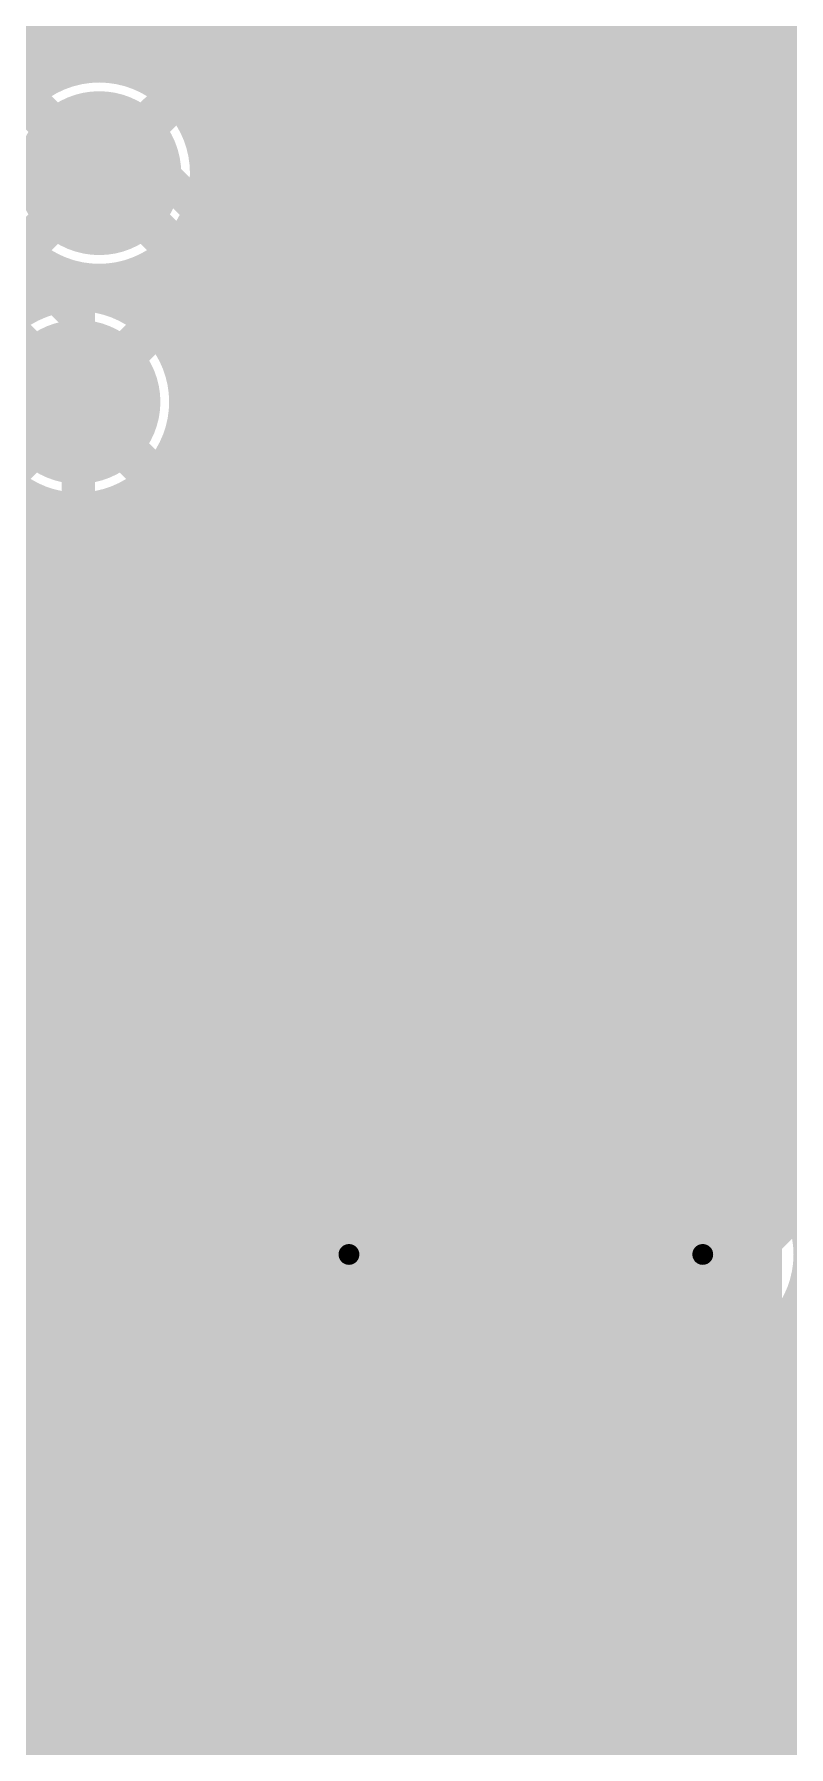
# Model space of a CAD drawing. Extents: x -118 to 4, y -52 to 56.
# Drawn here: x -76.22 to -71.61, y 32.93 to 43.39 of the extents above; entities that cross this region are included whole.
import ezdxf

# ---------------------------------------------------------------- set-up
doc = ezdxf.new("R2010")
doc.units = 0
doc.header["$MEASUREMENT"] = 0
doc.layers.get('0').update_dxf_attribs({"linetype": 'CONTINUOUS'})
for name, color, linetype in [('22-302-0_BOT', 7, 'CONTINUOUS'), ('22-302-0_DRD', 7, 'CONTINUOUS'), ('22-302-0_DRL', 2, 'CONTINUOUS'), ('22-302-0_GND', 1, 'CONTINUOUS'), ('22-302-0_IN1', 3, 'CONTINUOUS'), ('22-302-0_SMB', 5, 'CONTINUOUS'), ('22-302-0_SMT', 10, 'CONTINUOUS'), ('22-302-0_SPT', 9, 'CONTINUOUS'), ('22-302-0_SST', 11, 'CONTINUOUS'), ('22-302-0_TOP', 13, 'CONTINUOUS'), ('THRUHOLE_TAP', 7, 'CONTINUOUS')]:
    doc.layers.add(name, color=color, linetype=linetype)

# ---------------------------------------------------------------- blocks, each defined once
blk = doc.blocks.new('ROUND_21')
at = {"const_width": 0.99949}
blk.add_lwpolyline([(-0.499744, 0, 1), (0.499744, 0, 1)], format="xyb", close=True, dxfattribs=at)
blk = doc.blocks.new('ROUND_50')
at = {"const_width": 0.35052}
blk.add_lwpolyline([(-0.17526, 0, 1), (0.17526, 0, 1)], format="xyb", close=True, dxfattribs=at)
blk = doc.blocks.new('ROUND_104')
at = {"const_width": 0.40005}
blk.add_lwpolyline([(-0.200024, 0, 1), (0.200024, 0, 1)], format="xyb", close=True, dxfattribs=at)
blk = doc.blocks.new('ROUND_107')
at = {"const_width": 0.10033}
blk.add_lwpolyline([(-0.050164, 0, 1), (0.050164, 0, 1)], format="xyb", close=True, dxfattribs=at)
blk = doc.blocks.new('ROUND_85')
at = {"const_width": 1.30429}
blk.add_lwpolyline([(-0.652144, 0, 1), (0.652144, 0, 1)], format="xyb", close=True, dxfattribs=at)
blk = doc.blocks.new('ROUND_92')
at = {"const_width": 0.0635}
blk.add_lwpolyline([(-0.03175, 0, 1), (0.03175, 0, 1)], format="xyb", close=True, dxfattribs=at)
blk = doc.blocks.new('ROUND_93')
at = {"const_width": 0.50038}
blk.add_lwpolyline([(-0.25019, 0, 1), (0.25019, 0, 1)], format="xyb", close=True, dxfattribs=at)
blk = doc.blocks.new('ROUND_58')
at = {"const_width": 0.35052}
blk.add_lwpolyline([(-0.17526, 0, 1), (0.17526, 0, 1)], format="xyb", close=True, dxfattribs=at)
blk = doc.blocks.new('RECTANGLE_2')
blk.add_solid([(0.4826, 0.4064), (0.4826, -0.4064), (-0.4826, 0.4064), (-0.4826, -0.4064)])
blk = doc.blocks.new('RECTANGLE_10')
blk.add_solid([(0.63627, 0.51308), (0.63627, -0.51308), (-0.63627, 0.51308), (-0.63627, -0.51308)])
blk = doc.blocks.new('ROUND_98')
at = {"const_width": 0.10033}
blk.add_lwpolyline([(-0.050164, 0, 1), (0.050164, 0, 1)], format="xyb", close=True, dxfattribs=at)

msp = doc.modelspace()

# ---------------------------------------------------------------- linework, layer by layer
at = {"layer": '22-302-0_BOT'}
for points, const_width in [([(-73.8378, 55.626), (-73.8378, 41.51884)], 0.254), ([(-73.6092, 55.626), (-73.6092, 41.29024)], 0.254), ([(-73.3806, 55.626), (-73.3806, 41.06164)], 0.254), ([(-73.152, 55.626), (-73.152, 40.83304)], 0.254), ([(-72.9234, 55.626), (-72.9234, 40.60444)], 0.254), ([(-72.6948, 55.626), (-72.6948, 40.37584)], 0.254), ([(-75.438, 47.12716), (-75.438, 43.10888)], 0.254), ([(-75.6666, 46.8249), (-75.6666, 43.20794)], 0.254), ([(-76.1238, 46.69282), (-76.1238, 43.15206)], 0.254), ([(-75.8952, 46.71314), (-75.8952, 43.22064)], 0.254), ([(-74.0664, 46.56074), (-74.0664, 41.74744)], 0.254), ([(-75.2094, 46.44136), (-75.2094, 42.88028)], 0.254), ([(-74.9808, 46.25594), (-74.9808, 42.66184)], 0.254), ([(-74.295, 46.29912), (-74.295, 41.97604)], 0.254), ([(-74.7522, 46.18736), (-74.7522, 42.43324)], 0.254), ([(-74.5236, 46.20006), (-74.5236, 42.20464)], 0.254), ([(-73.7997, 30.80004), (-76.073, 30.8102), (-76.073, 39.37508), (-80.6196, 43.90644), (-80.6196, 45.1358)], 0.2032), ([(-72.4662, 45.11802), (-72.4662, 40.14724)], 0.254), ([(-72.2376, 44.88688), (-72.2376, 39.91864)], 0.254), ([(-72.009, 44.79798), (-72.009, 39.69004)], 0.254), ([(-71.7804, 44.79036), (-71.7804, 39.46144)], 0.254), ([(-71.5518, 44.56176), (-71.5518, 39.23284)], 0.254), ([(-78.5876, 44.2468), (-78.613, 44.2214), (-78.5876, 44.196), (-78.486, 44.196), (-75.946, 41.656), (-75.946, 41.148)], 0.2032), ([(-80.2132, 44.07408), (-75.78598, 39.66464)], 0.254), ([(-71.2724, 43.3832), (-77.09916, 43.3832)], 0.254), ([(-76.11872, 43.1546), (-76.87056, 43.1546)], 0.254), ([(-71.2724, 43.1546), (-75.51674, 43.1546)], 0.254), ([(-71.2724, 42.926), (-75.25512, 42.926)], 0.254), ([(-75.1459, 42.82694), (-71.2724, 38.95344)], 0.254), ([(-71.2724, 42.6974), (-75.01636, 42.6974)], 0.254), ([(-76.073, 25.273), (-74.422, 26.924), (-72.263, 26.924), (-71.374, 27.813), (-71.374, 38.481), (-75.438, 42.545), (-75.819, 42.545)], 0.2032), ([(-71.2724, 42.4688), (-74.78776, 42.4688)], 0.254), ([(-71.2724, 42.2402), (-74.55916, 42.2402)], 0.254), ([(-75.44562, 41.97604), (-71.7804, 38.31336)], 0.254), ([(-75.438, 41.97096), (-75.438, 41.60012)], 0.254), ([(-71.2724, 42.0116), (-74.33056, 42.0116)], 0.254), ([(-75.25004, 41.783), (-75.55992, 41.783)], 0.254), ([(-75.2094, 41.74236), (-75.2094, 31.25724)], 0.254), ([(-71.2724, 41.783), (-74.10196, 41.783)], 0.254), ([(-75.02144, 41.5544), (-75.3999, 41.5544)], 0.254), ([(-74.9808, 41.51376), (-74.9808, 33.95218)], 0.254), ([(-71.2724, 41.5544), (-73.87336, 41.5544)], 0.254), ([(-74.79284, 41.3258), (-75.28814, 41.3258)], 0.254), ([(-71.2724, 41.3258), (-73.64476, 41.3258)], 0.254), ([(-74.7522, 41.28516), (-74.7522, 34.26968)], 0.254), ([(-74.56424, 41.0972), (-75.26782, 41.0972)], 0.254), ([(-71.2724, 41.0972), (-73.41616, 41.0972)], 0.254), ([(-74.5236, 41.05656), (-74.5236, 34.4551)], 0.254), ([(-74.33564, 40.8686), (-75.32624, 40.8686)], 0.254), ([(-74.295, 40.82796), (-74.295, 34.57448)], 0.254), ([(-71.2724, 40.8686), (-73.18756, 40.8686)], 0.254), ([(-75.438, 40.69588), (-75.438, 31.25724)], 0.254), ([(-74.10704, 40.64), (-75.49388, 40.64)], 0.254), ([(-74.0664, 40.59936), (-74.0664, 34.64306)], 0.254), ([(-71.2724, 40.64), (-72.95896, 40.64)], 0.254), ([(-76.1238, 40.49014), (-76.1238, 39.99992)], 0.254), ([(-75.8952, 40.46982), (-75.8952, 39.77132)], 0.254), ([(-75.6666, 40.52824), (-75.6666, 39.37508)], 0.254), ([(-73.87844, 40.4114), (-76.53782, 40.4114)], 0.254), ([(-73.8378, 40.37076), (-73.8378, 34.66846)], 0.254), ([(-71.2724, 40.4114), (-72.73036, 40.4114)], 0.254), ([(-73.64984, 40.1828), (-76.30668, 40.1828)], 0.254), ([(-73.6092, 40.14216), (-73.6092, 34.65576)], 0.254), ([(-71.2724, 40.1828), (-72.50176, 40.1828)], 0.254), ([(-73.42124, 39.9542), (-76.07808, 39.9542)], 0.254), ([(-71.2724, 39.9542), (-72.27316, 39.9542)], 0.254), ([(-73.3806, 39.91356), (-73.3806, 34.60242)], 0.254), ([(-73.19264, 39.7256), (-75.84948, 39.7256)], 0.254), ([(-71.2724, 39.7256), (-72.04456, 39.7256)], 0.254), ([(-73.152, 39.68496), (-73.152, 34.50082)], 0.254), ([(-72.96404, 39.497), (-75.68438, 39.497)], 0.254), ([(-72.9234, 39.45636), (-72.9234, 34.33826)], 0.254), ([(-71.2724, 39.497), (-71.81596, 39.497)], 0.254), ([(-75.6666, 39.37508), (-75.6666, 31.25724)], 0.254), ([(-72.73544, 39.2684), (-75.6666, 39.2684)], 0.254), ([(-72.6948, 39.22776), (-72.6948, 34.07918)], 0.254), ([(-71.2724, 39.2684), (-71.58736, 39.2684)], 0.254), ([(-72.50684, 39.0398), (-75.6666, 39.0398)], 0.254), ([(-72.4662, 38.99916), (-72.4662, 27.3304)], 0.254), ([(-72.27824, 38.8112), (-75.6666, 38.8112)], 0.254), ([(-72.2376, 38.77056), (-72.2376, 27.52344)], 0.254), ([(-72.04964, 38.5826), (-75.6666, 38.5826)], 0.254), ([(-72.009, 38.54196), (-72.009, 27.75204)], 0.254), ([(-71.82104, 38.354), (-75.6666, 38.354)], 0.254), ([(-71.7804, 38.31336), (-71.7804, 27.98064)], 0.254), ([(-71.7804, 38.1254), (-75.6666, 38.1254)], 0.254), ([(-71.7804, 37.8968), (-75.6666, 37.8968)], 0.254), ([(-71.7804, 37.6682), (-75.6666, 37.6682)], 0.254), ([(-71.7804, 37.4396), (-75.6666, 37.4396)], 0.254), ([(-71.7804, 37.211), (-75.6666, 37.211)], 0.254), ([(-71.7804, 36.9824), (-75.6666, 36.9824)], 0.254), ([(-71.7804, 36.7538), (-75.6666, 36.7538)], 0.254), ([(-71.7804, 36.5252), (-75.6666, 36.5252)], 0.254), ([(-71.7804, 36.2966), (-75.6666, 36.2966)], 0.254), ([(-71.7804, 36.068), (-75.6666, 36.068)], 0.254), ([(-71.7804, 35.8394), (-75.6666, 35.8394)], 0.254), ([(-71.7804, 35.6108), (-75.6666, 35.6108)], 0.254), ([(-71.7804, 35.3822), (-75.6666, 35.3822)], 0.254), ([(-71.7804, 35.1536), (-75.6666, 35.1536)], 0.254), ([(-71.7804, 34.925), (-75.6666, 34.925)], 0.254), ([(-71.7804, 34.6964), (-75.6666, 34.6964)], 0.254), ([(-74.50582, 34.4678), (-75.6666, 34.4678)], 0.254), ([(-71.7804, 34.4678), (-73.09612, 34.4678)], 0.254), ([(-74.78014, 34.2392), (-75.6666, 34.2392)], 0.254), ([(-71.7804, 34.2392), (-72.81926, 34.2392)], 0.254), ([(-74.94778, 34.0106), (-75.6666, 34.0106)], 0.254), ([(-71.7804, 34.0106), (-72.65162, 34.0106)], 0.254), ([(-75.05446, 33.782), (-75.6666, 33.782)], 0.254), ([(-71.7804, 33.782), (-72.54494, 33.782)], 0.254), ([(-75.11288, 33.5534), (-75.6666, 33.5534)], 0.254), ([(-71.7804, 33.5534), (-72.48652, 33.5534)], 0.254), ([(-75.13066, 33.3248), (-75.6666, 33.3248)], 0.254), ([(-71.7804, 33.3248), (-72.47128, 33.3248)], 0.254), ([(-75.1078, 33.0962), (-75.6666, 33.0962)], 0.254), ([(-71.7804, 33.0962), (-72.4916, 33.0962)], 0.254), ([(-75.0443, 32.8676), (-75.6666, 32.8676)], 0.254), ([(-71.7804, 32.8676), (-72.55764, 32.8676)], 0.254)]:
    msp.add_lwpolyline(points, dxfattribs=dict(at, const_width=const_width))
at = {"layer": '22-302-0_BOT', "const_width": 0.254}
for points in [[(-75.819, 43.22572, 0.3267438), (-76.4667, 42.75074)], [(-75.23734, 42.89806, 0.2620783), (-75.819, 43.22543)], [(-75.15098, 42.83202, 0.0672451), (-75.23743, 42.89789)], [(-75.15098, 42.83202, 0.0672451), (-75.23743, 42.89789)], [(-75.61834, 41.89476, 0.0704748), (-75.44564, 41.97607)], [(-75.54214, 41.6941, 0.1347196), (-75.61815, 41.89489)], [(-75.26528, 41.148, 0.2378453), (-75.54124, 41.69531)], [(-76.62672, 41.148, 0.4142136), (-75.946, 40.46728)], [(-75.946, 40.46728, 0.4142136), (-75.26528, 41.148)], [(-75.6666, 39.37508, 0.1989115), (-75.78563, 39.66245)], [(-73.7997, 34.671, 0.4142136), (-75.13066, 33.34004)], [(-72.47128, 33.34004, 0.4142136), (-73.7997, 34.66846)], [(-75.13066, 33.34004, 0.328165), (-74.19594, 32.07004)], [(-73.406, 32.07004, 0.3286705), (-72.47128, 33.34004)]]:
    msp.add_lwpolyline(points, format="xyb", dxfattribs=at)
at = {"layer": '22-302-0_DRD', "const_width": 0.254}
for points in [[(-75.184, 43.18), (-76.454, 41.91)], [(-75.184, 41.91), (-76.454, 43.18)], [(-75.311, 41.783), (-76.581, 40.513)], [(-75.311, 40.513), (-76.581, 41.783)], [(-73.66, 36.576), (-74.93, 35.306)], [(-73.66, 35.306), (-74.93, 36.576)], [(-73.66, 36.576), (-74.93, 35.306)], [(-73.66, 35.306), (-74.93, 36.576)], [(-71.501, 36.576), (-72.771, 35.306)], [(-71.501, 35.306), (-72.771, 36.576)], [(-71.501, 36.576), (-72.771, 35.306)], [(-71.501, 35.306), (-72.771, 36.576)], [(-73.7997, 33.97504), (-73.7997, 32.70504)], [(-73.1647, 33.34004), (-74.4347, 33.34004)]]:
    msp.add_lwpolyline(points, dxfattribs=at)
at = {"layer": '22-302-0_IN1', "const_width": 0.254}
for points in [[(-75.3364, 55.372), (-75.3364, 43.02252)], [(-75.1078, 55.372), (-75.1078, 33.58642)], [(-74.8792, 55.372), (-74.8792, 36.28898)], [(-74.6506, 55.372), (-74.6506, 36.52012)], [(-74.422, 55.372), (-74.422, 36.60902)], [(-74.1934, 55.372), (-74.1934, 36.61156)], [(-73.9648, 55.372), (-73.9648, 36.53536)], [(-73.7362, 55.372), (-73.7362, 36.32708)], [(-73.5076, 55.372), (-73.5076, 34.63798)], [(-73.279, 55.372), (-73.279, 34.56432)], [(-73.0504, 55.372), (-73.0504, 34.43732)], [(-72.8218, 55.372), (-72.8218, 34.2392)], [(-72.5932, 55.372), (-72.5932, 36.44392)], [(-75.565, 46.91888), (-75.565, 43.17492)], [(-75.7936, 46.75124), (-75.7936, 43.22318)], [(-76.2508, 46.71314), (-76.2508, 43.07078)], [(-76.0222, 46.69282), (-76.0222, 43.1927)], [(-72.3646, 44.98594), (-72.3646, 36.58108)], [(-72.136, 44.83608), (-72.136, 36.62172)], [(-71.9074, 44.78528), (-71.9074, 36.58108)], [(-71.6788, 44.81576), (-71.6788, 36.44392)], [(-70.45706, 43.3578), (-96.04756, 43.3578)], [(-76.16698, 43.1292), (-79.91602, 43.1292)], [(-70.52564, 43.1292), (-75.47102, 43.1292)], [(-70.51294, 42.9006), (-75.23988, 42.9006)], [(-70.41388, 42.672), (-75.15098, 42.672)], [(-70.14972, 42.4434), (-75.1459, 42.4434)], [(-63.79464, 42.2148), (-75.22464, 42.2148)], [(-75.3364, 42.06494), (-75.3364, 41.44772)], [(-76.20508, 41.9862), (-79.87538, 41.9862)], [(-76.2508, 42.01922), (-76.2508, 41.75506)], [(-63.72606, 41.9862), (-75.43038, 41.9862)], [(-76.0222, 41.89476), (-76.0222, 41.82364)], [(-75.7936, 41.86428), (-75.7936, 41.81094)], [(-75.565, 41.91508), (-75.565, 41.71188)], [(-76.24572, 41.7576), (-89.97188, 41.7576)], [(-63.54064, 41.7576), (-75.64374, 41.7576)], [(-60.44692, 41.529), (-75.38212, 41.529)], [(-60.49518, 41.3004), (-75.28306, 41.3004)], [(-60.4647, 41.0718), (-75.27036, 41.0718)], [(-60.34278, 40.8432), (-75.33894, 40.8432)], [(-75.3364, 40.84574), (-75.3364, 13.84046)], [(-75.565, 40.58412), (-75.565, 25.72512)], [(-59.97702, 40.6146), (-75.52436, 40.6146)], [(-76.2508, 40.54094), (-76.2508, 25.92832)], [(-76.0222, 40.47236), (-76.0222, 25.95118)], [(-75.7936, 40.48506), (-75.7936, 25.89276)], [(-54.22392, 40.386), (-90.24112, 40.386)], [(-54.27218, 40.1574), (-90.14206, 40.1574)], [(-54.2417, 39.9288), (-90.12936, 39.9288)], [(-54.11978, 39.7002), (-90.19794, 39.7002)], [(-53.75402, 39.4716), (-90.38336, 39.4716)], [(-51.9303, 39.243), (-98.425, 39.243)], [(-52.23256, 39.0144), (-98.425, 39.0144)], [(-60.96508, 38.7858), (-98.425, 38.7858)], [(-61.17336, 38.5572), (-88.01608, 38.5572)], [(-63.97752, 38.3286), (-87.87892, 38.3286)], [(-64.12992, 38.1), (-87.83828, 38.1)], [(-64.17818, 37.8714), (-87.87892, 37.8714)], [(-64.1477, 37.6428), (-88.01608, 37.6428)], [(-64.02578, 37.4142), (-98.425, 37.4142)], [(-63.66002, 37.1856), (-98.425, 37.1856)], [(-61.29528, 36.957), (-98.425, 36.957)], [(-61.33592, 36.7284), (-80.85836, 36.7284)], [(-74.68108, 36.4998), (-77.08138, 36.4998)], [(-72.52208, 36.4998), (-73.90638, 36.4998)], [(-68.33108, 36.4998), (-71.74738, 36.4998)], [(-74.88936, 36.2712), (-76.87564, 36.2712)], [(-72.73036, 36.2712), (-73.70064, 36.2712)], [(-68.53936, 36.2712), (-71.54164, 36.2712)], [(-74.96556, 36.0426), (-76.7969, 36.0426)], [(-72.80656, 36.0426), (-73.6219, 36.0426)], [(-74.96302, 35.814), (-76.80198, 35.814)], [(-72.80402, 35.814), (-73.62698, 35.814)], [(-74.87412, 35.5854), (-76.89088, 35.5854)], [(-74.8792, 35.59302), (-74.8792, 34.11728)], [(-73.7362, 35.55238), (-73.7362, 34.66846)], [(-72.71512, 35.5854), (-73.71588, 35.5854)], [(-68.52412, 35.5854), (-71.55688, 35.5854)], [(-72.5932, 35.43808), (-72.5932, 33.89884)], [(-71.6788, 35.43808), (-71.6788, 24.71928)], [(-74.64298, 35.3568), (-77.12202, 35.3568)], [(-74.6506, 35.36188), (-74.6506, 34.36366)], [(-73.9648, 35.34664), (-73.9648, 34.6583)], [(-72.48398, 35.3568), (-73.94702, 35.3568)], [(-68.29298, 35.3568), (-71.78802, 35.3568)], [(-74.422, 35.27298), (-74.422, 34.51606)], [(-74.1934, 35.2679), (-74.1934, 34.61004)], [(-72.3646, 35.30092), (-72.3646, 25.82418)], [(-72.136, 35.26028), (-72.136, 25.77592)], [(-71.9074, 35.30092), (-71.9074, 25.62352)], [(-60.69584, 35.1282), (-95.36176, 35.1282)], [(-65.95872, 34.8996), (-91.89974, 34.8996)], [(-66.22288, 34.671), (-91.63812, 34.671)], [(-74.54392, 34.4424), (-78.13548, 34.4424)], [(-69.46392, 34.4424), (-73.05548, 34.4424)], [(-74.803, 34.2138), (-77.8764, 34.2138)], [(-74.7395, 34.27984), (-73.7997, 33.34004)], [(-72.8599, 34.27984), (-73.7997, 33.34004)], [(-69.723, 34.2138), (-72.7964, 34.2138)], [(-74.96302, 33.9852), (-77.71638, 33.9852)], [(-69.88302, 33.9852), (-72.63638, 33.9852)], [(-75.06208, 33.7566), (-77.61732, 33.7566)], [(-69.98208, 33.7566), (-72.53732, 33.7566)], [(-75.11796, 33.528), (-77.56398, 33.528)], [(-70.03796, 33.528), (-72.48398, 33.528)], [(-75.13066, 33.2994), (-77.55128, 33.2994)], [(-74.7395, 32.40024), (-73.7997, 33.34004)], [(-72.8599, 32.40024), (-73.7997, 33.34004)], [(-70.05066, 33.2994), (-72.47128, 33.2994)], [(-75.10272, 33.0708), (-77.57668, 33.0708)], [(-75.1078, 33.09366), (-75.1078, 31.04642)], [(-70.02272, 33.0708), (-72.49668, 33.0708)], [(-75.03414, 32.8422), (-77.6478, 32.8422)], [(-69.95414, 32.8422), (-72.5678, 32.8422)]]:
    msp.add_lwpolyline(points, dxfattribs=at)
for points in [[(-75.819, 43.22572, 0.4142136), (-76.49972, 42.545)], [(-75.13828, 42.545, 0.4142136), (-75.819, 43.22572)], [(-76.49972, 42.545, 0.4142136), (-75.819, 41.86428)], [(-75.819, 41.86428, 0.4142136), (-75.13828, 42.545)], [(-75.946, 41.82872, 0.4142136), (-76.62672, 41.148)], [(-75.26528, 41.148, 0.4142136), (-75.946, 41.82872)], [(-76.62672, 41.148, 0.4142136), (-75.946, 40.46728)], [(-75.946, 40.46728, 0.4142136), (-75.26528, 41.148)], [(-74.295, 36.62172, 0.4142136), (-74.97572, 35.941)], [(-73.61428, 35.941, 0.4142136), (-74.295, 36.62172)], [(-72.136, 36.62172, 0.4142136), (-72.81672, 35.941)], [(-71.45528, 35.941, 0.4142136), (-72.136, 36.62172)], [(-74.97572, 35.941, 0.4142136), (-74.295, 35.26028)], [(-74.295, 35.26028, 0.4142136), (-73.61428, 35.941)], [(-72.81672, 35.941, 0.4142136), (-72.136, 35.26028)], [(-72.136, 35.26028, 0.4142136), (-71.45528, 35.941)], [(-73.7997, 34.671, 0.4142136), (-75.13066, 33.34004)], [(-72.47128, 33.34004, 0.4142136), (-73.7997, 34.66846)], [(-75.13066, 33.34004, 0.328165), (-74.19594, 32.07004)], [(-73.406, 32.07004, 0.3286705), (-72.47128, 33.34004)]]:
    msp.add_lwpolyline(points, format="xyb", dxfattribs=at)
at = {"layer": '22-302-0_SST', "const_width": 0.1524}
for points in [[(-75.1205, 43.3705), (-75.1205, 40.4495), (-73.4822, 40.4495), (-73.4822, 43.3705), (-75.1205, 43.3705)], [(-71.9455, 43.3705), (-71.9455, 40.4495), (-70.3072, 40.4495), (-70.3072, 43.3705), (-71.9455, 43.3705)], [(-72.70242, 42.67454), (-72.70242, 43.03014), (-72.53224, 43.08856), (-72.36206, 43.08856), (-72.19442, 43.03014), (-72.19442, 42.67454), (-72.36206, 42.61612), (-72.53224, 42.61612), (-73.21042, 42.85234)], [(-72.36206, 41.77792), (-72.19442, 41.83634), (-72.19442, 42.19194), (-72.36206, 42.25036), (-72.70242, 42.25036), (-72.87006, 42.13352), (-72.87006, 41.77792), (-73.21042, 41.77792), (-73.21042, 42.25036)], [(-72.70242, 40.93972), (-72.70242, 41.29532), (-72.87006, 41.41216), (-73.04024, 41.41216), (-73.21042, 41.29532), (-73.21042, 40.93972), (-72.19442, 40.93972)], [(-72.70242, 41.23436), (-72.19442, 41.41216)], [(-73.66, 36.322), (-74.93, 36.322), (-75.184, 36.576), (-75.184, 39.878), (-73.406, 39.878), (-73.406, 36.576), (-73.66, 36.322)], [(-70.485, 36.322), (-71.755, 36.322), (-72.009, 36.576), (-72.009, 39.878), (-70.231, 39.878), (-70.231, 36.576), (-70.485, 36.322)], [(-75.84186, 38.84422), (-75.84186, 39.19982), (-75.67168, 39.26078), (-75.50404, 39.26078), (-75.33386, 39.19982), (-75.33386, 38.84422), (-75.50404, 38.7858), (-75.67168, 38.7858), (-76.34986, 39.02202)], [(-72.49668, 39.26078), (-72.49668, 38.7858), (-73.17486, 39.02202), (-73.17486, 39.1414), (-72.15886, 39.1414)], [(-75.33386, 38.42258), (-75.33386, 38.18382)], [(-72.15886, 38.42258), (-72.15886, 38.18382)], [(-75.33386, 38.3032), (-76.34986, 38.3032), (-76.17968, 38.18382)], [(-72.15886, 38.3032), (-73.17486, 38.3032), (-73.00468, 38.18382)], [(-73.406, 37.846), (-75.184, 37.846)], [(-70.231, 37.846), (-72.009, 37.846)], [(-75.33386, 37.70122), (-75.33386, 37.2872), (-76.34986, 37.2872)], [(-72.15886, 37.70122), (-72.15886, 37.2872), (-73.17486, 37.2872)], [(-75.33386, 36.449), (-75.33386, 36.8046), (-75.67168, 36.92398), (-76.01204, 36.92398), (-76.34986, 36.8046), (-76.34986, 36.449)], [(-72.15886, 36.449), (-72.15886, 36.8046), (-72.49668, 36.92398), (-72.83704, 36.92398), (-73.17486, 36.8046), (-73.17486, 36.449)], [(-75.33386, 36.50742), (-76.34986, 36.50742)], [(-72.15886, 36.50742), (-73.17486, 36.50742)], [(-71.80072, 27.03576), (-71.3994, 27.03576), (-71.3994, 26.035), (-76.2, 26.035), (-76.2, 35.56508), (-71.3994, 35.56508), (-71.3994, 34.56432), (-71.80072, 34.56432), (-71.80072, 27.03576)]]:
    msp.add_lwpolyline(points, dxfattribs=at)
at = {"layer": '22-302-0_TOP'}
for points, const_width in [([(-74.295, 42.6212), (-74.9808, 43.307), (-76.708, 43.307), (-79.2861, 45.8851), (-79.2861, 46.57852)], 0.2032), ([(-71.12, 42.6212), (-71.1962, 42.6212), (-72.263, 43.688), (-76.073, 43.688), (-77.47, 45.085)], 0.2032), ([(-75.819, 42.545), (-77.47, 42.545), (-77.47, 42.6212)], 0.2032), ([(-63.119, 42.291), (-63.5, 42.291), (-64.135, 41.656), (-66.548, 41.656), (-66.802, 41.91), (-73.279, 41.91), (-73.9902, 42.6212), (-74.295, 42.6212)], 0.2032), ([(-75.15352, 42.25036), (-75.15352, 41.98112)], 0.254), ([(-75.2094, 42.14876), (-75.2094, 40.005)], 0.254), ([(-75.15352, 42.164), (-75.19924, 42.164)], 0.254), ([(-75.438, 41.92524), (-75.438, 41.66616)], 0.254), ([(-75.15352, 41.9354), (-75.42276, 41.9354)], 0.254), ([(-75.15352, 41.98112), (-75.15352, 41.83888)], 0.254), ([(-75.15352, 41.83888), (-75.15352, 40.41648)], 0.254), ([(-75.15352, 41.7068), (-75.48118, 41.7068)], 0.254), ([(-75.15352, 41.4782), (-75.2983, 41.4782)], 0.254), ([(-73.43648, 41.45788), (-73.43648, 40.41648)], 0.254), ([(-73.3806, 41.44264), (-73.3806, 40.005)], 0.254), ([(-71.97852, 41.43248), (-73.279, 41.43248)], 0.254), ([(-73.152, 41.43248), (-73.152, 35.40252)], 0.254), ([(-72.9234, 41.43248), (-72.9234, 35.40252)], 0.254), ([(-72.6948, 41.43248), (-72.6948, 36.40582)], 0.254), ([(-72.4662, 41.43248), (-72.4662, 36.59124)], 0.254), ([(-72.2376, 41.43248), (-72.2376, 36.81984)], 0.254), ([(-72.009, 41.43248), (-72.009, 40.005)], 0.254), ([(-71.97852, 41.43248), (-71.97852, 40.41648)], 0.254), ([(-75.15352, 41.2496), (-75.22718, 41.2496)], 0.254), ([(-74.295, 41.1988), (-74.295, 39.116)], 0.3048), ([(-71.97852, 41.2496), (-73.43648, 41.2496)], 0.254), ([(-75.946, 41.148), (-75.946, 34.925), (-75.946, 33.655), (-78.80096, 30.80004), (-78.8797, 30.80004)], 0.2032), ([(-75.15352, 41.021), (-75.22972, 41.021)], 0.254), ([(-71.97852, 41.021), (-73.43648, 41.021)], 0.254), ([(-75.15352, 40.7924), (-75.311, 40.7924)], 0.254), ([(-71.97852, 40.7924), (-73.43648, 40.7924)], 0.254), ([(-75.46848, 40.6019), (-75.46848, 35.40252)], 0.254), ([(-75.15352, 40.5638), (-75.46848, 40.5638)], 0.254), ([(-75.438, 40.6273), (-75.438, 35.40252)], 0.254), ([(-71.97852, 40.5638), (-73.43648, 40.5638)], 0.254), ([(-74.82332, 40.41648), (-75.15352, 40.41648)], 0.254), ([(-74.9808, 40.41648), (-74.9808, 40.005)], 0.254), ([(-74.82332, 40.41648), (-74.82332, 40.005)], 0.254), ([(-73.76668, 40.41648), (-73.76668, 40.005)], 0.254), ([(-73.43648, 40.41648), (-73.76668, 40.41648)], 0.254), ([(-73.6092, 40.41648), (-73.6092, 40.005)], 0.254), ([(-71.64832, 40.41648), (-71.97852, 40.41648)], 0.254), ([(-71.7804, 40.41648), (-71.7804, 40.005)], 0.254), ([(-71.64832, 40.41648), (-71.64832, 40.005)], 0.254), ([(-74.82332, 40.3352), (-75.46848, 40.3352)], 0.254), ([(-71.64832, 40.3352), (-73.76668, 40.3352)], 0.254), ([(-74.82332, 40.1066), (-75.46848, 40.1066)], 0.254), ([(-71.64832, 40.1066), (-73.76668, 40.1066)], 0.254), ([(-75.30846, 40.005), (-75.30846, 38.227)], 0.254), ([(-74.82332, 40.005), (-75.30846, 40.005)], 0.254), ([(-73.28154, 40.005), (-73.76668, 40.005)], 0.254), ([(-73.28154, 40.005), (-73.28154, 38.227)], 0.254), ([(-72.13346, 40.005), (-72.13346, 38.227)], 0.254), ([(-71.64832, 40.005), (-72.13346, 40.005)], 0.254), ([(-75.30846, 39.878), (-75.46848, 39.878)], 0.254), ([(-72.13346, 39.878), (-73.28154, 39.878)], 0.254), ([(-75.30846, 39.6494), (-75.46848, 39.6494)], 0.254), ([(-72.13346, 39.6494), (-73.28154, 39.6494)], 0.254), ([(-75.30846, 39.4208), (-75.46848, 39.4208)], 0.254), ([(-72.13346, 39.4208), (-73.28154, 39.4208)], 0.254), ([(-75.30846, 39.1922), (-75.46848, 39.1922)], 0.254), ([(-72.13346, 39.1922), (-73.28154, 39.1922)], 0.254), ([(-75.30846, 38.9636), (-75.46848, 38.9636)], 0.254), ([(-72.13346, 38.9636), (-73.28154, 38.9636)], 0.254), ([(-75.30846, 38.735), (-75.46848, 38.735)], 0.254), ([(-72.13346, 38.735), (-73.28154, 38.735)], 0.254), ([(-75.30846, 38.5064), (-75.46848, 38.5064)], 0.254), ([(-72.13346, 38.5064), (-73.28154, 38.5064)], 0.254), ([(-75.30846, 38.2778), (-75.46848, 38.2778)], 0.254), ([(-72.13346, 38.2778), (-73.28154, 38.2778)], 0.254), ([(-73.28154, 38.227), (-75.30846, 38.227)], 0.254), ([(-75.2094, 38.227), (-75.2094, 37.973)], 0.254), ([(-74.9808, 38.227), (-74.9808, 37.973)], 0.254), ([(-74.7522, 38.227), (-74.7522, 37.973)], 0.254), ([(-74.5236, 38.227), (-74.5236, 37.973)], 0.254), ([(-74.295, 38.227), (-74.295, 37.973)], 0.254), ([(-74.0664, 38.227), (-74.0664, 37.973)], 0.254), ([(-73.8378, 38.227), (-73.8378, 37.973)], 0.254), ([(-73.6092, 38.227), (-73.6092, 37.973)], 0.254), ([(-73.3806, 38.227), (-73.3806, 37.973)], 0.254), ([(-70.10654, 38.227), (-72.13346, 38.227)], 0.254), ([(-72.009, 38.227), (-72.009, 37.973)], 0.254), ([(-71.7804, 38.227), (-71.7804, 37.973)], 0.254), ([(-71.5518, 38.227), (-71.5518, 37.973)], 0.254), ([(-64.2239, 38.0492), (-75.46848, 38.0492)], 0.254), ([(-75.30846, 37.973), (-75.30846, 36.195)], 0.254), ([(-73.28154, 37.973), (-75.30846, 37.973)], 0.254), ([(-73.28154, 37.973), (-73.28154, 36.195)], 0.254), ([(-70.10654, 37.973), (-72.13346, 37.973)], 0.254), ([(-72.13346, 37.973), (-72.13346, 36.92398)], 0.254), ([(-75.30846, 37.8206), (-75.46848, 37.8206)], 0.254), ([(-72.13346, 37.8206), (-73.28154, 37.8206)], 0.254), ([(-75.30846, 37.592), (-75.46848, 37.592)], 0.254), ([(-72.13346, 37.592), (-73.28154, 37.592)], 0.254), ([(-75.30846, 37.3634), (-75.46848, 37.3634)], 0.254), ([(-72.13346, 37.3634), (-73.28154, 37.3634)], 0.254), ([(-74.295, 37.084), (-74.295, 35.941)], 0.635), ([(-74.295, 37.084), (-74.295, 35.941)], 0.635), ([(-72.136, 35.941), (-71.374, 36.703), (-71.374, 37.084), (-71.12, 37.084)], 0.635), ([(-72.136, 35.941), (-71.374, 36.703), (-71.374, 37.084), (-71.12, 37.084)], 0.635), ([(-75.30846, 37.1348), (-75.46848, 37.1348)], 0.254), ([(-72.13346, 37.1348), (-73.28154, 37.1348)], 0.254), ([(-75.30846, 36.9062), (-75.46848, 36.9062)], 0.254), ([(-72.15124, 36.9062), (-73.28154, 36.9062)], 0.254), ([(-72.13346, 36.92398), (-72.47636, 36.58362)], 0.254), ([(-72.13346, 36.92398), (-72.47636, 36.58362)], 0.254), ([(-75.30846, 36.6776), (-75.46848, 36.6776)], 0.254), ([(-72.37984, 36.6776), (-73.28154, 36.6776)], 0.254), ([(-75.30846, 36.449), (-75.46848, 36.449)], 0.254), ([(-72.65416, 36.449), (-73.28154, 36.449)], 0.254), ([(-75.30846, 36.2204), (-75.46848, 36.2204)], 0.254), ([(-74.98842, 36.195), (-75.30846, 36.195)], 0.254), ([(-75.2094, 36.195), (-75.2094, 35.40252)], 0.254), ([(-74.98842, 36.195), (-74.98842, 36.15436)], 0.254), ([(-74.98842, 36.195), (-74.98842, 36.15436)], 0.254), ([(-73.28154, 36.195), (-73.60158, 36.195)], 0.254), ([(-73.60158, 36.195), (-73.60158, 36.15436)], 0.254), ([(-73.60158, 36.195), (-73.60158, 36.15436)], 0.254), ([(-73.3806, 36.195), (-73.3806, 35.40252)], 0.254), ([(-72.80656, 36.2204), (-73.28154, 36.2204)], 0.254), ([(-70.90156, 36.195), (-71.49338, 35.60064)], 0.254), ([(-70.90156, 36.195), (-71.49338, 35.60064)], 0.254), ([(-75.0189, 35.9918), (-75.46848, 35.9918)], 0.254), ([(-72.8599, 35.9918), (-73.5711, 35.9918)], 0.254), ([(-74.99858, 35.7632), (-75.46848, 35.7632)], 0.254), ([(-72.83958, 35.7632), (-73.59142, 35.7632)], 0.254), ([(-74.9808, 35.70224), (-74.9808, 35.40252)], 0.254), ([(-73.6092, 35.70224), (-73.6092, 35.40252)], 0.254), ([(-74.89698, 35.5346), (-75.46848, 35.5346)], 0.254), ([(-72.73798, 35.5346), (-73.69302, 35.5346)], 0.254), ([(-72.6948, 35.47618), (-72.6948, 35.40252)], 0.254), ([(-71.5518, 35.5092), (-71.5518, 35.40252)], 0.254), ([(-68.54698, 35.5346), (-71.53402, 35.5346)], 0.254), ([(-74.78268, 35.40252), (-75.46848, 35.40252)], 0.254), ([(-72.62368, 35.40252), (-73.80478, 35.40252)], 0.254), ([(-68.43268, 35.40252), (-71.64578, 35.40252)], 0.254), ([(-61.595, 31.8262), (-61.7728, 31.8262), (-62.611, 30.988), (-64.897, 30.988), (-66.548, 32.639), (-66.548, 33.528), (-67.945, 34.925), (-75.946, 34.925), (-75.946, 33.655), (-78.80096, 30.80004), (-78.8797, 30.80004)], 0.2032), ([(-74.62012, 34.44748), (-75.46848, 34.44748)], 0.254), ([(-75.46848, 34.44748), (-75.46848, 33.655)], 0.254), ([(-74.6887, 34.3916), (-75.46848, 34.3916)], 0.254), ([(-75.438, 34.44748), (-75.438, 26.89352)], 0.254), ([(-75.2094, 34.44748), (-75.2094, 26.89352)], 0.254), ([(-74.9808, 34.44748), (-74.9808, 34.0487)], 0.254), ([(-74.7522, 34.44748), (-74.7522, 34.33318)], 0.254), ([(-69.54012, 34.44748), (-72.98182, 34.44748)], 0.254), ([(-72.9234, 34.44748), (-72.9234, 34.40176)], 0.254), ([(-69.6087, 34.3916), (-72.9107, 34.3916)], 0.254), ([(-72.6948, 34.44748), (-72.6948, 34.16046)], 0.254), ([(-72.4662, 34.44748), (-72.4662, 33.67786)], 0.254), ([(-72.2376, 34.44748), (-72.2376, 29.91358)], 0.254), ([(-72.009, 34.44748), (-72.009, 29.68498)], 0.254), ([(-71.7804, 34.44748), (-71.7804, 29.45638)], 0.254), ([(-71.5518, 34.44748), (-71.5518, 29.22778)], 0.254), ([(-74.77252, 34.31286), (-73.7997, 33.34004)], 0.254), ([(-72.82688, 34.31286), (-73.7997, 33.34004)], 0.254), ([(-74.9046, 34.163), (-75.46848, 34.163)], 0.254), ([(-69.8246, 34.163), (-72.69734, 34.163)], 0.254), ([(-75.04176, 33.9344), (-75.46848, 33.9344)], 0.254), ([(-69.96176, 33.9344), (-72.55764, 33.9344)], 0.254), ([(-75.12812, 33.7058), (-75.46848, 33.7058)], 0.254), ([(-70.04812, 33.7058), (-72.47382, 33.7058)], 0.254), ([(-75.16876, 33.4772), (-75.5015, 33.4772)], 0.254), ([(-70.08876, 33.4772), (-72.43064, 33.4772)], 0.254), ([(-75.60818, 33.31718), (-77.60462, 31.3182)], 0.254), ([(-75.60818, 33.31718), (-77.60462, 31.3182)], 0.254), ([(-75.60818, 33.31718), (-77.60462, 31.3182)], 0.254), ([(-75.60818, 33.31718), (-77.60462, 31.3182)], 0.254), ([(-75.17384, 33.2486), (-75.67676, 33.2486)], 0.254), ([(-75.6666, 33.25876), (-75.6666, 26.89352)], 0.254), ([(-74.77252, 32.36722), (-73.7997, 33.34004)], 0.254), ([(-72.82688, 32.36722), (-73.7997, 33.34004)], 0.254), ([(-70.09384, 33.2486), (-72.42556, 33.2486)], 0.254), ([(-75.8952, 33.03016), (-75.8952, 26.89352)], 0.254), ([(-75.13828, 33.02), (-75.90536, 33.02)], 0.254), ([(-72.4662, 32.99968), (-72.4662, 31.13786)], 0.254), ([(-70.05828, 33.02), (-72.46112, 33.02)], 0.254)]:
    msp.add_lwpolyline(points, dxfattribs=dict(at, const_width=const_width))
at = {"layer": '22-302-0_TOP', "const_width": 0.254}
for points in [[(-75.69454, 41.82872, 0.2505404), (-75.15423, 42.25067)], [(-75.21956, 41.148, 0.3139836), (-75.69454, 41.82872)], [(-73.43394, 41.45788, 0.0827264), (-73.279, 41.43207)], [(-75.46848, 40.6019, 0.2163581), (-75.22057, 41.148)], [(-72.47636, 36.58362, 0.2777583), (-72.86244, 35.941)], [(-74.98842, 36.15436, 0.0747636), (-75.0205, 35.941)], [(-73.56856, 35.941, 0.0747628), (-73.60068, 36.15463)], [(-75.02144, 35.941, 0.2118006), (-74.78264, 35.40256)], [(-73.80478, 35.40252, 0.2111249), (-73.5668, 35.941)], [(-72.86244, 35.941, 0.2118006), (-72.62364, 35.40256)], [(-71.64578, 35.40252, 0.0865139), (-71.49249, 35.60017)], [(-74.62012, 34.44748, 0.237625), (-75.17793, 33.34004)], [(-72.42302, 33.34004, 0.2380163), (-72.98184, 34.44745)], [(-75.60818, 33.31718, 0.1989124), (-75.46825, 33.655)], [(-75.17638, 33.34004, 0.3024665), (-74.33056, 32.07004)], [(-73.26884, 32.07004, 0.3024661), (-72.42302, 33.34004)]]:
    msp.add_lwpolyline(points, format="xyb", dxfattribs=at)

# ---------------------------------------------------------------- block references
at = {"layer": '22-302-0_BOT'}
for name, p in [('ROUND_50', (-75.819, 42.545)), ('ROUND_50', (-75.946, 41.148)), ('ROUND_50', (-74.295, 35.941)), ('ROUND_50', (-72.136, 35.941)), ('ROUND_21', (-73.7997, 33.34004))]:
    msp.add_blockref(name, p, dxfattribs=at)
at = {"layer": '22-302-0_DRL'}
for name, p in [('ROUND_107', (-75.819, 42.545)), ('ROUND_107', (-75.946, 41.148)), ('ROUND_107', (-74.295, 35.941)), ('ROUND_107', (-72.136, 35.941)), ('ROUND_104', (-73.7997, 33.34004))]:
    msp.add_blockref(name, p, dxfattribs=at)
at = {"layer": '22-302-0_GND'}
for name, p in [('ROUND_93', (-75.819, 42.545)), ('ROUND_93', (-75.946, 41.148)), ('ROUND_92', (-74.295, 35.941)), ('ROUND_92', (-72.136, 35.941)), ('ROUND_85', (-73.7997, 33.34004))]:
    msp.add_blockref(name, p, dxfattribs=at)
at = {"layer": '22-302-0_IN1'}
for name, p in [('ROUND_50', (-75.819, 42.545)), ('ROUND_58', (-75.946, 41.148)), ('ROUND_58', (-74.295, 35.941)), ('ROUND_58', (-72.136, 35.941)), ('ROUND_21', (-73.7997, 33.34004))]:
    msp.add_blockref(name, p, dxfattribs=at)
at = {"layer": '22-302-0_SMB'}
msp.add_blockref('ROUND_21', (-73.7997, 33.34004), dxfattribs=at)
at = {"layer": '22-302-0_SMT'}
for name, p in [('RECTANGLE_2', (-74.295, 42.6212)), ('RECTANGLE_2', (-74.295, 41.1988)), ('RECTANGLE_10', (-74.295, 39.116)), ('RECTANGLE_10', (-71.12, 39.116)), ('RECTANGLE_10', (-74.295, 37.084)), ('RECTANGLE_10', (-71.12, 37.084)), ('ROUND_21', (-73.7997, 33.34004))]:
    msp.add_blockref(name, p, dxfattribs=at)
at = {"layer": '22-302-0_SPT'}
for name, p in [('RECTANGLE_2', (-74.295, 42.6212)), ('RECTANGLE_2', (-74.295, 41.1988)), ('RECTANGLE_10', (-74.295, 39.116)), ('RECTANGLE_10', (-71.12, 39.116)), ('RECTANGLE_10', (-74.295, 37.084)), ('RECTANGLE_10', (-71.12, 37.084))]:
    msp.add_blockref(name, p, dxfattribs=at)
at = {"layer": '22-302-0_TOP'}
for name, p in [('RECTANGLE_2', (-74.295, 42.6212)), ('ROUND_50', (-75.819, 42.545)), ('RECTANGLE_2', (-74.295, 41.1988)), ('ROUND_50', (-75.946, 41.148)), ('RECTANGLE_10', (-74.295, 39.116)), ('RECTANGLE_10', (-71.12, 39.116)), ('RECTANGLE_10', (-74.295, 37.084)), ('RECTANGLE_10', (-71.12, 37.084)), ('ROUND_50', (-74.295, 35.941)), ('ROUND_50', (-72.136, 35.941)), ('ROUND_21', (-73.7997, 33.34004))]:
    msp.add_blockref(name, p, dxfattribs=at)
at = {"layer": 'THRUHOLE_TAP'}
for name, p in [('ROUND_98', (-75.819, 42.545)), ('ROUND_98', (-75.946, 41.148)), ('ROUND_98', (-74.295, 35.941)), ('ROUND_98', (-72.136, 35.941)), ('ROUND_104', (-73.7997, 33.34004))]:
    msp.add_blockref(name, p, dxfattribs=at)

doc.saveas('drawing.dxf')
